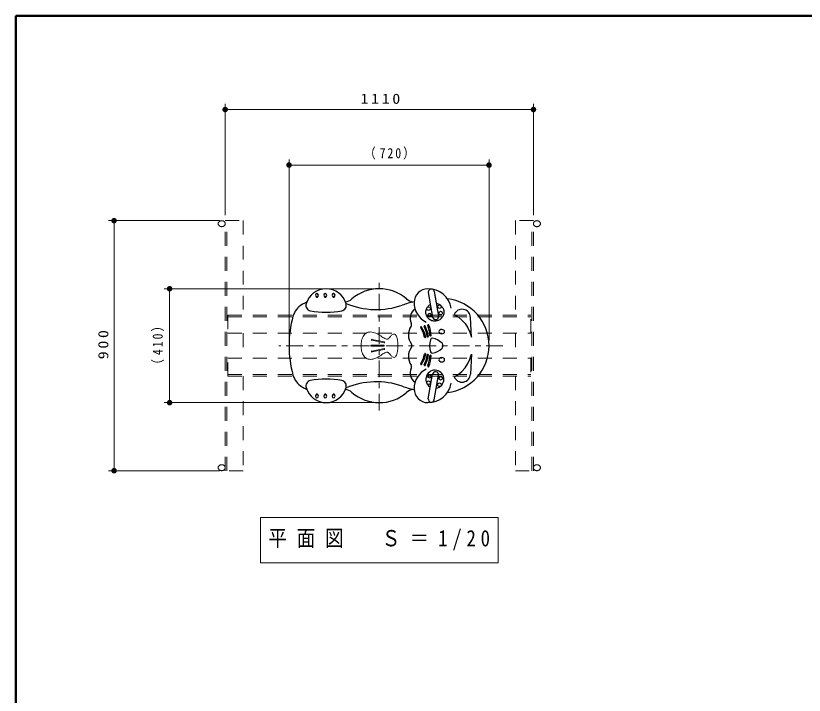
# Model space of a CAD drawing. Units: millimetres on the paper, scale 1:20. Extents: x -385 to 0, y 0 to 267.
# Drawn here: x -385 to -243.1, y 144.7 to 267 of the extents above; entities that cross this region are included whole.
import ezdxf

# ---------------------------------------------------------------- set-up
doc = ezdxf.new("R2010")
doc.units = ezdxf.units.MM
doc.linetypes.add('USER1', pattern=[4.5, 2.5, -2])
doc.linetypes.add('USER2', pattern=[6, 3, -1, 1, -1])
doc.layers.add('LY_1', color=7, linetype='Continuous', lineweight=13)
doc.styles.add('ＭＳ ゴシック', font='')
doc.styles.get('ＭＳ ゴシック').set_extended_font_data('MS Gothic')

# ---------------------------------------------------------------- blocks, each defined once
blk = doc.blocks.new('filled_dot')
at = {"color": 0, "linetype": 'Continuous', "lineweight": -2, "const_width": 1.25}
blk.add_lwpolyline([(-0.625, 0, 1), (0.625, 0, 1)], format="xyb", close=True, dxfattribs=at)

msp = doc.modelspace()

# ---------------------------------------------------------------- linework, layer by layer
at = {"layer": 'LY_1', "lineweight": 50}
for p, q in [((-385, 267), (-385, 0)), ((0, 267), (-385, 267))]:
    msp.add_line(p, q, dxfattribs=at)
at = {"layer": 'LY_1'}
for p, q in [((-347.304, 231.125), (-347.304, 251.125)), ((-347.304, 250.125), (-291.804, 250.125)), ((-291.804, 231.125), (-291.804, 251.125)), ((-335.804, 208.625), (-335.804, 241.125)), ((-335.804, 240.125), (-299.804, 240.125)), ((-299.804, 208.625), (-299.804, 241.125)), ((-348.304, 230.125), (-368.304, 230.125)), ((-367.304, 185.125), (-367.304, 230.125)), ((-320.554, 217.875), (-358.304, 217.875)), ((-357.304, 197.375), (-357.304, 217.875)), ((-318.674, 208.304), (-320.866, 208.75)), ((-321.021, 207.7), (-318.753, 207.7)), ((-321.021, 207.55), (-318.753, 207.55)), ((-318.704, 208.157), (-320.895, 208.603)), ((-318.704, 207.092), (-320.895, 206.646)), ((-318.674, 206.945), (-320.866, 206.499)), ((-320.554, 197.375), (-358.304, 197.375)), ((-348.304, 185.125), (-368.304, 185.125)), ((-340.954, 176.691), (-340.954, 168.558)), ((-298.154, 176.691), (-340.954, 176.691)), ((-298.154, 168.558), (-298.154, 176.691)), ((-340.954, 168.558), (-298.154, 168.558))]:
    msp.add_line(p, q, dxfattribs=at)
at = {"layer": 'LY_1', "linetype": 'USER1'}
for p, q in [((-347.304, 230.125), (-344.054, 230.125)), ((-347.304, 185.125), (-347.304, 230.125)), ((-347.004, 185.125), (-347.004, 230.125)), ((-344.054, 230.125), (-344.054, 213.125)), ((-295.054, 230.125), (-295.054, 213.125)), ((-291.804, 230.125), (-295.054, 230.125)), ((-292.104, 185.125), (-292.104, 230.125)), ((-291.804, 185.125), (-291.804, 230.125)), ((-346.804, 213.125), (-346.804, 209.875)), ((-346.804, 213.125), (-292.304, 213.125)), ((-292.304, 209.875), (-292.304, 213.125)), ((-346.804, 212.825), (-292.304, 212.825)), ((-346.804, 209.875), (-292.304, 209.875)), ((-344.054, 209.875), (-344.054, 205.375)), ((-295.054, 209.875), (-295.054, 205.375)), ((-346.804, 205.375), (-292.304, 205.375)), ((-346.804, 202.125), (-346.804, 205.375)), ((-292.304, 205.375), (-292.304, 202.125)), ((-346.804, 202.425), (-292.304, 202.425)), ((-346.804, 202.125), (-292.304, 202.125)), ((-344.054, 202.125), (-344.054, 185.125)), ((-295.054, 202.125), (-295.054, 185.125)), ((-344.054, 185.125), (-347.304, 185.125)), ((-295.054, 185.125), (-291.804, 185.125))]:
    msp.add_line(p, q, dxfattribs=at)
at = {"layer": 'LY_1', "linetype": 'USER2'}
for p, q in [((-319.554, 195.965), (-319.554, 219.285)), ((-297.292, 207.625), (-337.634, 207.625))]:
    msp.add_line(p, q, dxfattribs=at)
at = {"layer": 'LY_1', "lineweight": 25}
for p, q in [((-309.649, 217.364), (-308.872, 212.96)), ((-310.732, 217.173), (-309.955, 212.769)), ((-302.974, 209.17), (-303.132, 212.725)), ((-302.974, 206.079), (-303.132, 202.524)), ((-310.732, 198.076), (-309.955, 202.48)), ((-309.649, 197.885), (-308.872, 202.289))]:
    msp.add_line(p, q, dxfattribs=at)
at = {"layer": 'LY_1', "linetype": 'USER1'}
for points in [[(-347.304, 229.583), (-347.306, 229.631), (-347.313, 229.677), (-347.325, 229.723), (-347.342, 229.768), (-347.362, 229.812), (-347.388, 229.854), (-347.417, 229.894), (-347.45, 229.931), (-347.487, 229.966), (-347.527, 229.998), (-347.57, 230.027), (-347.616, 230.052), (-347.665, 230.074), (-347.715, 230.092), (-347.767, 230.106), (-347.82, 230.116), (-347.874, 230.123), (-347.929, 230.125), (-347.983, 230.123), (-348.037, 230.116), (-348.091, 230.106), (-348.143, 230.092), (-348.193, 230.074), (-348.241, 230.052), (-348.287, 230.027), (-348.331, 229.998), (-348.371, 229.966), (-348.408, 229.931), (-348.441, 229.894), (-348.47, 229.854), (-348.495, 229.812), (-348.516, 229.768), (-348.533, 229.723), (-348.544, 229.677), (-348.551, 229.631), (-348.554, 229.583), (-348.551, 229.536), (-348.544, 229.489), (-348.533, 229.443), (-348.516, 229.398), (-348.495, 229.355), (-348.47, 229.313), (-348.441, 229.273), (-348.408, 229.235), (-348.371, 229.201), (-348.331, 229.169), (-348.287, 229.14), (-348.241, 229.115), (-348.193, 229.093), (-348.143, 229.075), (-348.091, 229.061), (-348.037, 229.05), (-347.983, 229.044), (-347.929, 229.042), (-347.874, 229.044), (-347.82, 229.05), (-347.767, 229.061), (-347.715, 229.075), (-347.665, 229.093), (-347.616, 229.115), (-347.57, 229.14), (-347.527, 229.169), (-347.487, 229.201), (-347.45, 229.235), (-347.417, 229.273), (-347.388, 229.313), (-347.362, 229.355), (-347.342, 229.398), (-347.325, 229.443), (-347.313, 229.489), (-347.306, 229.536)], [(-291.804, 229.583), (-291.801, 229.536), (-291.794, 229.489), (-291.783, 229.443), (-291.766, 229.398), (-291.745, 229.355), (-291.72, 229.313), (-291.691, 229.273), (-291.658, 229.235), (-291.621, 229.201), (-291.581, 229.169), (-291.537, 229.14), (-291.491, 229.115), (-291.443, 229.093), (-291.393, 229.075), (-291.341, 229.061), (-291.287, 229.05), (-291.233, 229.044), (-291.179, 229.042), (-291.124, 229.044), (-291.07, 229.05), (-291.017, 229.061), (-290.965, 229.075), (-290.915, 229.093), (-290.866, 229.115), (-290.82, 229.14), (-290.777, 229.169), (-290.737, 229.201), (-290.7, 229.235), (-290.667, 229.273), (-290.638, 229.313), (-290.612, 229.355), (-290.592, 229.398), (-290.575, 229.443), (-290.563, 229.489), (-290.556, 229.536), (-290.554, 229.583), (-290.556, 229.631), (-290.563, 229.677), (-290.575, 229.723), (-290.592, 229.768), (-290.612, 229.812), (-290.638, 229.854), (-290.667, 229.894), (-290.7, 229.931), (-290.737, 229.966), (-290.777, 229.998), (-290.82, 230.027), (-290.866, 230.052), (-290.915, 230.074), (-290.965, 230.092), (-291.017, 230.106), (-291.07, 230.116), (-291.124, 230.123), (-291.179, 230.125), (-291.233, 230.123), (-291.287, 230.116), (-291.341, 230.106), (-291.393, 230.092), (-291.443, 230.074), (-291.491, 230.052), (-291.537, 230.027), (-291.581, 229.998), (-291.621, 229.966), (-291.658, 229.931), (-291.691, 229.894), (-291.72, 229.854), (-291.745, 229.812), (-291.766, 229.768), (-291.783, 229.723), (-291.794, 229.677), (-291.801, 229.631)], [(-347.304, 185.666), (-347.306, 185.713), (-347.313, 185.76), (-347.325, 185.806), (-347.342, 185.851), (-347.362, 185.895), (-347.388, 185.937), (-347.417, 185.976), (-347.45, 186.014), (-347.487, 186.049), (-347.527, 186.081), (-347.57, 186.109), (-347.616, 186.135), (-347.665, 186.156), (-347.715, 186.174), (-347.767, 186.189), (-347.82, 186.199), (-347.874, 186.205), (-347.929, 186.207), (-347.983, 186.205), (-348.037, 186.199), (-348.091, 186.189), (-348.143, 186.174), (-348.193, 186.156), (-348.241, 186.135), (-348.287, 186.109), (-348.331, 186.081), (-348.371, 186.049), (-348.408, 186.014), (-348.441, 185.976), (-348.47, 185.937), (-348.495, 185.895), (-348.516, 185.851), (-348.533, 185.806), (-348.544, 185.76), (-348.551, 185.713), (-348.554, 185.666), (-348.551, 185.619), (-348.544, 185.572), (-348.533, 185.526), (-348.516, 185.481), (-348.495, 185.437), (-348.47, 185.395), (-348.441, 185.355), (-348.408, 185.318), (-348.371, 185.283), (-348.331, 185.251), (-348.287, 185.222), (-348.241, 185.197), (-348.193, 185.175), (-348.143, 185.157), (-348.091, 185.143), (-348.037, 185.133), (-347.983, 185.127), (-347.929, 185.125), (-347.874, 185.127), (-347.82, 185.133), (-347.767, 185.143), (-347.715, 185.157), (-347.665, 185.175), (-347.616, 185.197), (-347.57, 185.222), (-347.527, 185.251), (-347.487, 185.283), (-347.45, 185.318), (-347.417, 185.355), (-347.388, 185.395), (-347.362, 185.437), (-347.342, 185.481), (-347.325, 185.526), (-347.313, 185.572), (-347.306, 185.619)], [(-291.804, 185.666), (-291.801, 185.619), (-291.794, 185.572), (-291.783, 185.526), (-291.766, 185.481), (-291.745, 185.437), (-291.72, 185.395), (-291.691, 185.355), (-291.658, 185.318), (-291.621, 185.283), (-291.581, 185.251), (-291.537, 185.222), (-291.491, 185.197), (-291.443, 185.175), (-291.393, 185.157), (-291.341, 185.143), (-291.287, 185.133), (-291.233, 185.127), (-291.179, 185.125), (-291.124, 185.127), (-291.07, 185.133), (-291.017, 185.143), (-290.965, 185.157), (-290.915, 185.175), (-290.866, 185.197), (-290.82, 185.222), (-290.777, 185.251), (-290.737, 185.283), (-290.7, 185.318), (-290.667, 185.355), (-290.638, 185.395), (-290.612, 185.437), (-290.592, 185.481), (-290.575, 185.526), (-290.563, 185.572), (-290.556, 185.619), (-290.554, 185.666), (-290.556, 185.713), (-290.563, 185.76), (-290.575, 185.806), (-290.592, 185.851), (-290.612, 185.895), (-290.638, 185.937), (-290.667, 185.976), (-290.7, 186.014), (-290.737, 186.049), (-290.777, 186.081), (-290.82, 186.109), (-290.866, 186.135), (-290.915, 186.156), (-290.965, 186.174), (-291.017, 186.189), (-291.07, 186.199), (-291.124, 186.205), (-291.179, 186.207), (-291.233, 186.205), (-291.287, 186.199), (-291.341, 186.189), (-291.393, 186.174), (-291.443, 186.156), (-291.491, 186.135), (-291.537, 186.109), (-291.581, 186.081), (-291.621, 186.049), (-291.658, 186.014), (-291.691, 185.976), (-291.72, 185.937), (-291.745, 185.895), (-291.766, 185.851), (-291.783, 185.806), (-291.794, 185.76), (-291.801, 185.713)]]:
    msp.add_lwpolyline(points, close=True, dxfattribs=at)
at = {"layer": 'LY_1', "lineweight": 25}
for points in [[(-309.276, 215.253), (-309.118, 215.218), (-308.964, 215.167), (-308.816, 215.102), (-308.676, 215.021), (-308.544, 214.928), (-308.422, 214.821), (-308.311, 214.704), (-308.213, 214.575), (-308.128, 214.438), (-308.058, 214.293), (-308.002, 214.141), (-307.962, 213.985), (-307.937, 213.825), (-307.929, 213.664), (-307.937, 213.503), (-307.961, 213.343), (-308.001, 213.187), (-308.056, 213.035), (-308.127, 212.89), (-308.211, 212.752), (-308.309, 212.623), (-308.42, 212.504), (-308.541, 212.397), (-308.673, 212.303), (-308.813, 212.222), (-308.961, 212.156), (-309.115, 212.104), (-309.273, 212.068), (-309.434, 212.048), (-309.596, 212.044), (-309.758, 212.056), (-309.918, 212.083), (-310.074, 212.127), (-310.225, 212.186), (-310.369, 212.26), (-310.505, 212.347), (-310.631, 212.448), (-310.747, 212.561), (-310.851, 212.684), (-310.942, 212.818), (-311.02, 212.96), (-311.082, 213.108), (-311.13, 213.263), (-311.161, 213.421), (-311.177, 213.581), (-311.176, 213.743), (-311.16, 213.903), (-311.127, 214.061), (-311.079, 214.216), (-311.015, 214.364), (-310.937, 214.506), (-310.845, 214.639), (-310.74, 214.762), (-310.624, 214.875), (-310.496, 214.975), (-310.36, 215.062)], [(-306.078, 213.226), (-305.351, 212.794), (-304.689, 212.246), (-304.109, 211.594), (-303.622, 210.852), (-303.241, 210.038), (-302.974, 209.17)], [(-306.078, 202.023), (-305.351, 202.455), (-304.689, 203.003), (-304.109, 203.655), (-303.622, 204.397), (-303.241, 205.211), (-302.974, 206.079)], [(-309.276, 199.996), (-309.005, 200.067), (-308.751, 200.183), (-308.52, 200.34), (-308.32, 200.535), (-308.157, 200.761), (-308.035, 201.012), (-307.959, 201.28), (-307.929, 201.557), (-307.948, 201.836), (-308.015, 202.106), (-308.128, 202.362), (-308.283, 202.594), (-308.476, 202.797), (-308.701, 202.964), (-308.951, 203.09), (-309.219, 203.171), (-309.497, 203.205), (-309.777, 203.191), (-310.05, 203.13), (-310.308, 203.023), (-310.544, 202.873), (-310.751, 202.685), (-310.922, 202.464), (-311.052, 202.218), (-311.138, 201.953), (-311.176, 201.677), (-311.167, 201.398), (-311.109, 201.125), (-311.005, 200.866), (-310.859, 200.628), (-310.673, 200.419), (-310.454, 200.245), (-310.407, 200.215), (-310.36, 200.187)]]:
    msp.add_lwpolyline(points, dxfattribs=at)
at = {"layer": 'LY_1'}
for points in [[(-316.187, 207.625), (-316.191, 207.689), (-316.202, 207.851), (-316.219, 208.041), (-316.241, 208.252), (-316.27, 208.474), (-316.307, 208.701), (-316.353, 208.923), (-316.408, 209.133), (-316.473, 209.323), (-316.55, 209.485), (-316.638, 209.611), (-316.74, 209.692), (-316.855, 209.721), (-316.973, 209.709), (-317.082, 209.675), (-317.184, 209.623), (-317.28, 209.556), (-317.371, 209.477), (-317.457, 209.389), (-317.539, 209.297), (-317.619, 209.203), (-317.697, 209.11), (-317.774, 209.023), (-317.851, 208.944), (-317.929, 208.877), (-318.01, 208.824), (-318.093, 208.791), (-318.18, 208.779), (-318.281, 208.795), (-318.404, 208.842), (-318.548, 208.915), (-318.71, 209.009), (-318.889, 209.119), (-319.082, 209.24), (-319.287, 209.369), (-319.502, 209.5), (-319.725, 209.629), (-319.955, 209.75), (-320.188, 209.86), (-320.424, 209.954), (-320.66, 210.027), (-320.893, 210.074), (-321.123, 210.091), (-321.342, 210.077), (-321.547, 210.036), (-321.738, 209.968), (-321.914, 209.875), (-322.076, 209.758), (-322.222, 209.617), (-322.354, 209.454), (-322.47, 209.27), (-322.572, 209.064), (-322.658, 208.839), (-322.729, 208.596), (-322.784, 208.334), (-322.823, 208.056), (-322.847, 207.762), (-322.853, 207.625)], [(-316.187, 207.625), (-316.191, 207.56), (-316.202, 207.398), (-316.219, 207.208), (-316.241, 206.997), (-316.27, 206.775), (-316.307, 206.549), (-316.353, 206.326), (-316.408, 206.116), (-316.473, 205.926), (-316.55, 205.764), (-316.638, 205.638), (-316.74, 205.557), (-316.855, 205.528), (-316.973, 205.54), (-317.082, 205.574), (-317.184, 205.626), (-317.28, 205.693), (-317.371, 205.772), (-317.457, 205.86), (-317.539, 205.952), (-317.619, 206.046), (-317.697, 206.139), (-317.774, 206.226), (-317.851, 206.305), (-317.929, 206.373), (-318.01, 206.425), (-318.093, 206.459), (-318.18, 206.471), (-318.281, 206.454), (-318.404, 206.407), (-318.548, 206.334), (-318.71, 206.241), (-318.889, 206.13), (-319.082, 206.009), (-319.287, 205.88), (-319.502, 205.749), (-319.725, 205.62), (-319.955, 205.499), (-320.188, 205.389), (-320.424, 205.295), (-320.66, 205.222), (-320.893, 205.175), (-321.123, 205.159), (-321.342, 205.173), (-321.547, 205.214), (-321.738, 205.281), (-321.914, 205.374), (-322.076, 205.491), (-322.222, 205.632), (-322.354, 205.795), (-322.47, 205.98), (-322.572, 206.185), (-322.658, 206.41), (-322.729, 206.653), (-322.784, 206.915), (-322.823, 207.193), (-322.847, 207.487), (-322.853, 207.625)]]:
    msp.add_lwpolyline(points, dxfattribs=at)
at = {"layer": 'LY_1', "lineweight": 25}
for centre in [(-310.683, 214.304), (-308.713, 214.651), (-310.479, 213.146), (-308.509, 213.494), (-310.479, 202.103), (-308.509, 201.756), (-310.683, 200.945), (-308.713, 200.598)]:
    msp.add_circle(centre, 0.325, dxfattribs=at)
for centre, radius, start, end in [((-329.129, 214.125), 3.749, 16.28404, 163.71596), ((-319.554, 210.375), 7.5, 49.14032, 131.02065), ((-310.798, 215.385), 2.49, 90, 180), ((-310.798, 213.594), 4.28, 10.27368, 90), ((-310.19, 217.269), 0.55, 10, 190), ((-330.779, 216.738), 0.262, 0, 180), ((-330.539, 216.738), 0.502, 180, 226.30968), ((-330.779, 216.487), 0.154, 226.30968, 313.69032), ((-331.02, 216.738), 0.502, 313.69032, 0), ((-329.279, 216.738), 0.262, 0, 180), ((-329.039, 216.738), 0.502, 180, 226.30968), ((-329.279, 216.487), 0.154, 226.30968, 313.69032), ((-329.52, 216.738), 0.502, 313.69032, 0), ((-327.779, 216.738), 0.262, 0, 180), ((-327.539, 216.738), 0.502, 180, 226.30968), ((-327.779, 216.487), 0.154, 226.30968, 313.69032), ((-328.02, 216.738), 0.502, 313.69032, 0), ((-326.117, 217.919), 2.5, 281.27287, 311.02065), ((-313.012, 217.938), 2.5, 229.14032, 258.56572), ((-308.304, 207.625), 8.5, 276.76248, 83.23752), ((-331.716, 211.989), 3.5, 119.86208, 164.66135), ((-329.333, 207.839), 8.285, 113.53648, 119.86208), ((-331.768, 214.896), 1, 163.71596, 259.11228), ((-326.49, 214.896), 1, 281.04701, 16.28404), ((-320.082, 228.238), 14.114, 247.2264, 289.27572), ((-308.304, 194.561), 21.564, 103.35013, 109.27572), ((-309.318, 215.385), 3.97, 180, 243.15842), ((-329.129, 228.413), 14.772, 258.95299, 281.04701), ((-312.125, 212.588), 1.905, 121.21519, 209.02014), ((-309.414, 212.864), 0.55, 190, 10), ((-304.66, 212.657), 1.529, 2.55622, 158.11847), ((-315.804, 207.625), 20, 164.66135, 195.33865), ((-314.228, 211.421), 0.5, 325.23086, 29.02014), ((-311.54, 209.554), 2.773, 145.23086, 216.11941), ((-312.012, 210.921), 0.1, 31.38737, 211.38737), ((-316.998, 207.879), 5.74, 12.61263, 31.38737), ((-316.998, 207.879), 5.94, 12.61263, 31.38737), ((-311.377, 211.123), 0.1, 26.38737, 206.38737), ((-316.609, 208.527), 5.74, 7.61263, 26.38737), ((-316.609, 208.527), 5.94, 7.61263, 26.38737), ((-310.738, 211.311), 0.1, 21.38737, 201.38737), ((-316.176, 209.181), 5.74, 2.61263, 21.38737), ((-316.176, 209.181), 5.94, 2.61263, 21.38737), ((-308.514, 210.165), 0.322, 121.48829, 234.51171), ((-308.329, 209.862), 0.677, 54.51171, 121.48829), ((-308.123, 210.151), 0.322, 301.48829, 54.51171), ((-320.88, 208.677), 0.075, 78.49818, 258.49818), ((-311.298, 209.155), 0.1, 192.61263, 12.61263), ((-310.82, 209.301), 0.1, 187.61263, 7.61263), ((-305.741, 207.625), 4.746, 166.84702, 193.15298), ((-310.342, 209.447), 0.1, 182.61263, 2.61263), ((-310.041, 208.629), 0.331, 84.48445, 166.84702), ((-310.265, 206.311), 2.66, 41.0888, 84.48445), ((-308.308, 210.454), 0.677, 234.51171, 301.48829), ((-321.021, 207.625), 0.075, 90, 270), ((-318.753, 207.625), 0.075, 270, 90), ((-318.689, 208.231), 0.075, 258.49818, 78.49818), ((-311.54, 205.695), 2.773, 143.88059, 214.76914), ((-314.184, 207.625), 0.5, 323.88059, 36.11941), ((-308.759, 207.625), 0.661, 318.9112, 41.0888), ((-320.88, 206.573), 0.075, 101.50182, 281.50182), ((-318.689, 207.018), 0.075, 281.50182, 101.50182), ((-316.998, 207.37), 5.74, 328.61263, 347.38737), ((-316.998, 207.37), 5.94, 328.61263, 347.38737), ((-316.609, 206.722), 5.74, 333.61263, 352.38737), ((-311.298, 206.095), 0.1, 347.38737, 167.38737), ((-316.609, 206.722), 5.94, 333.61263, 352.38737), ((-310.82, 205.948), 0.1, 352.38737, 172.38737), ((-310.342, 205.802), 0.1, 357.38737, 177.38737), ((-310.041, 206.62), 0.331, 193.15298, 275.51555), ((-310.265, 208.938), 2.66, 275.51555, 318.9112), ((-316.176, 206.068), 5.74, 338.61263, 357.38737), ((-316.176, 206.068), 5.94, 338.61263, 357.38737), ((-308.514, 205.084), 0.322, 125.48829, 238.51171), ((-308.308, 204.796), 0.677, 58.51171, 125.48829), ((-308.329, 205.387), 0.677, 238.51171, 305.48829), ((-308.123, 205.098), 0.322, 305.48829, 58.51171), ((-312.125, 202.662), 1.905, 150.97986, 238.78481), ((-314.228, 203.829), 0.5, 330.97986, 34.76914), ((-309.318, 199.865), 3.97, 116.84158, 180), ((-312.012, 204.328), 0.1, 148.61263, 328.61263), ((-311.377, 204.127), 0.1, 153.61263, 333.61263), ((-310.738, 203.939), 0.1, 158.61263, 338.61263), ((-331.716, 203.26), 3.5, 195.33865, 240.13792), ((-329.129, 186.836), 14.772, 78.95299, 101.04701), ((-309.414, 202.385), 0.55, 350, 170), ((-304.66, 202.593), 1.529, 201.88153, 357.44378), ((-329.333, 207.41), 8.285, 240.13792, 246.46352), ((-331.768, 200.353), 1, 100.88772, 196.28404), ((-326.49, 200.353), 1, 343.71596, 78.95299), ((-320.082, 187.011), 14.114, 70.72428, 112.7736), ((-308.304, 220.688), 21.564, 250.72428, 256.64987), ((-310.798, 201.655), 4.28, 270, 349.72632), ((-329.129, 201.124), 3.749, 196.28404, 343.71596), ((-330.539, 198.511), 0.502, 133.69032, 180), ((-330.779, 198.762), 0.154, 46.30968, 133.69032), ((-331.02, 198.511), 0.502, 0, 46.30968), ((-329.039, 198.511), 0.502, 133.69032, 180), ((-329.279, 198.762), 0.154, 46.30968, 133.69032), ((-329.52, 198.511), 0.502, 0, 46.30968), ((-327.539, 198.511), 0.502, 133.69032, 180), ((-327.779, 198.762), 0.154, 46.30968, 133.69032), ((-328.02, 198.511), 0.502, 0, 46.30968), ((-326.117, 197.33), 2.5, 48.97935, 78.72713), ((-319.554, 204.875), 7.5, 228.97935, 310.85968), ((-313.012, 197.311), 2.5, 101.43428, 130.85968), ((-310.798, 199.865), 2.49, 180, 270), ((-330.779, 198.511), 0.262, 180, 0), ((-329.279, 198.511), 0.262, 180, 0), ((-327.779, 198.511), 0.262, 180, 0), ((-310.19, 197.98), 0.55, 170, 350)]:
    msp.add_arc(centre, radius, start, end, dxfattribs=at)

# ---------------------------------------------------------------- block references
at = {"layer": 'LY_1', "xscale": 0.4, "yscale": 0.4}
for p in [(-347.304, 250.125), (-335.804, 240.125)]:
    msp.add_blockref('filled_dot', p, dxfattribs=at)
for p, rotation in [((-291.804, 250.125), 180), ((-299.804, 240.125), 180), ((-367.304, 230.125), 270), ((-357.304, 217.875), 270), ((-357.304, 197.375), 90), ((-367.304, 185.125), 90)]:
    msp.add_blockref('filled_dot', p, dxfattribs=dict(at, rotation=rotation))

# ---------------------------------------------------------------- texts
at = {"layer": 'LY_1', "style": 'ＭＳ ゴシック'}
for s, insert, char_height, attachment_point in [('\\T1.33;\\W1.15;1110', (-319.126, 251.125), 1.833, 8), ('\\T1.33;\\W0.85;（720）', (-317.379, 241.125), 1.833, 8), ('\\T1.5;\\W0.85;平面図\u3000Ｓ＝1/20', (-339.554, 172.625), 2.933, 4)]:
    msp.add_mtext(s, dxfattribs=dict(at, insert=insert, char_height=char_height, attachment_point=attachment_point))
at = {"layer": 'LY_1', "char_height": 1.833, "attachment_point": 8, "rotation": 90, "style": 'ＭＳ ゴシック'}
for s, insert in [('\\T1.33;\\W1.15;900', (-368.304, 208.041)), ('\\T1.33;\\W0.85;（410）', (-358.304, 208.05))]:
    msp.add_mtext(s, dxfattribs=dict(at, insert=insert))

doc.saveas('drawing.dxf')
